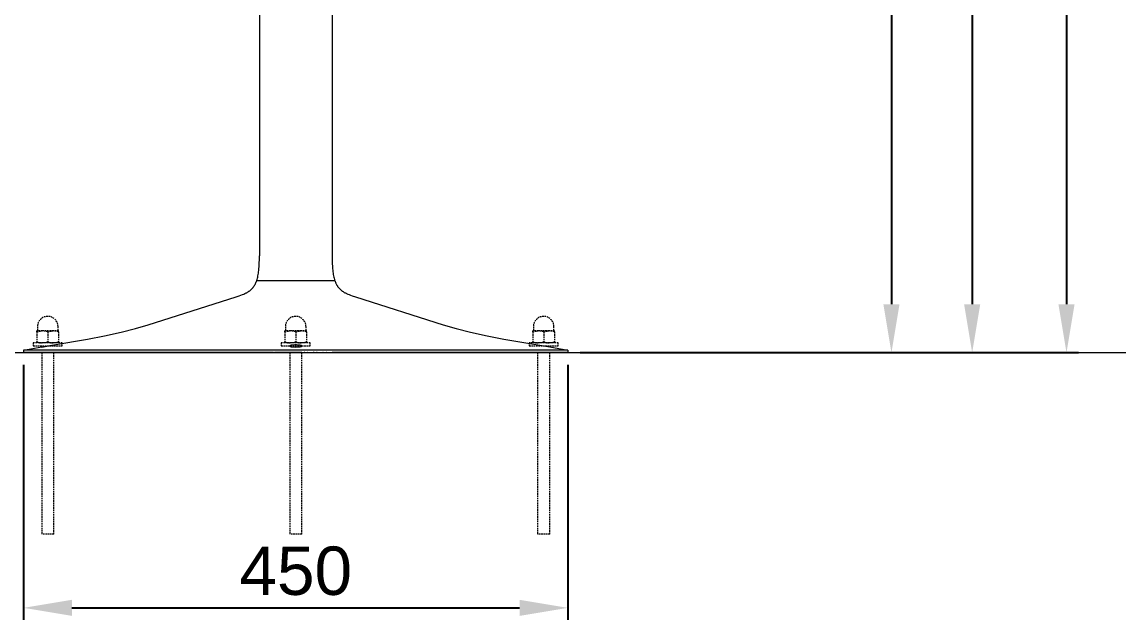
# Model space of a CAD drawing. Header units: millimetres. Extents: x -397 to 2955, y -22 to 2256.
# Drawn here: x 2043 to 2955, y 1170 to 1664 of the extents above; entities that cross this region are included whole.
import ezdxf

# ---------------------------------------------------------------- set-up
doc = ezdxf.new("R2010")
doc.units = ezdxf.units.MM
doc.linetypes.add('HIDDEN', pattern=[1.905, 1.27, -0.635])
for name, color, linetype, lineweight in [('ZANO_R', 7, 'Continuous', 0), ('ZANO_R_przerywana', 7, 'HIDDEN', 0), ('ZANO_W', 1, 'Continuous', 0)]:
    doc.layers.add(name, color=color, linetype=linetype, lineweight=lineweight)
doc.styles.add('Arial', font='arial.ttf')
doc.styles.get("Standard").update_dxf_attribs({"font": 'ARIALUNI.TTF'})
doc.dimstyles.new('pl i ang', dxfattribs={"dimtxt": 50, "dimasz": 50, "dimexe": 1.25, "dimexo": 0.625, "dimgap": 10, "dimtad": 1, "dimtoh": 1, "dimtxsty": 'Standard', "dimcen": 2.5, "dimclrd": 1, "dimclre": 1, "dimclrt": 1, "dimadec": 0, "dimazin": 0, "dimtfac": 1, "dimtmove": 0, "dimatfit": 3, "dimfxl": 1, "dimarcsym": 1})

# ---------------------------------------------------------------- blocks, each defined once
blk = doc.blocks.new('*D392')
at = {"layer": 'ZANO_W', "color": 1, "lineweight": -2}
for p, q in [((2675.17, 2158.68), (2916.35, 2158.68)), ((2906.35, 2118.68), (2906.35, 1430.68)), ((2675.17, 1390.68), (2916.35, 1390.68))]:
    blk.add_line(p, q, dxfattribs=at)
at = {"layer": 'ZANO_W', "color": 1}
for points in [[(2913.01, 2118.68), (2899.68, 2118.68), (2906.35, 2158.68)], [(2899.68, 1430.68), (2913.01, 1430.68), (2906.35, 1390.68)]]:
    blk.add_solid(points, dxfattribs=at)
at = {"layer": 'ZANO_W', "color": 1, "insert": (2875.92, 1774.68), "char_height": 40, "attachment_point": 5, "rotation": 90, "style": 'Arial'}
blk.add_mtext('768', dxfattribs=at)
blk = doc.blocks.new('*D393')
at = {"layer": 'ZANO_W', "color": 1, "lineweight": -2}
for p, q in [((2679.76, 2117.82), (2838.37, 2117.82)), ((2828.37, 2077.82), (2828.37, 1430.68)), ((2504.17, 1390.68), (2838.37, 1390.68))]:
    blk.add_line(p, q, dxfattribs=at)
at = {"layer": 'ZANO_W', "color": 1}
for points in [[(2835.04, 2077.82), (2821.7, 2077.82), (2828.37, 2117.82)], [(2821.7, 1430.68), (2835.04, 1430.68), (2828.37, 1390.68)]]:
    blk.add_solid(points, dxfattribs=at)
at = {"layer": 'ZANO_W', "color": 1, "insert": (2798.29, 1754.25), "char_height": 40, "attachment_point": 5, "rotation": 90, "style": 'Arial'}
blk.add_mtext('727', dxfattribs=at)
blk = doc.blocks.new('*D394')
at = {"layer": 'ZANO_W', "color": 1, "lineweight": -2}
for p, q in [((2654.17, 2095.65), (2771.62, 2095.65)), ((2761.62, 2055.65), (2761.62, 1430.68)), ((2514.17, 1390.68), (2771.62, 1390.68))]:
    blk.add_line(p, q, dxfattribs=at)
at = {"layer": 'ZANO_W', "color": 1}
for points in [[(2768.29, 2055.65), (2754.95, 2055.65), (2761.62, 2095.65)], [(2754.95, 1430.68), (2768.29, 1430.68), (2761.62, 1390.68)]]:
    blk.add_solid(points, dxfattribs=at)
at = {"layer": 'ZANO_W', "color": 1, "insert": (2731.2, 1743.16), "char_height": 40, "attachment_point": 5, "rotation": 90, "style": 'Arial'}
blk.add_mtext('705', dxfattribs=at)
blk = doc.blocks.new('*D403')
at = {"layer": 'ZANO_W', "color": 1, "lineweight": -2}
for p, q in [((2044.17, 1380.68), (2044.17, 1169.6)), ((2494.17, 1380.68), (2494.17, 1169.6)), ((2084.17, 1179.6), (2454.17, 1179.6))]:
    blk.add_line(p, q, dxfattribs=at)
at = {"layer": 'ZANO_W', "color": 1}
for points in [[(2084.17, 1186.27), (2084.17, 1172.94), (2044.17, 1179.6)], [(2454.17, 1172.94), (2454.17, 1186.27), (2494.17, 1179.6)]]:
    blk.add_solid(points, dxfattribs=at)
at = {"layer": 'ZANO_W', "color": 1, "insert": (2269.17, 1210.03), "char_height": 40, "attachment_point": 5, "style": 'Arial'}
blk.add_mtext('450', dxfattribs=at)

msp = doc.modelspace()

# ---------------------------------------------------------------- linework, layer by layer
at = {"layer": 'ZANO_R'}
for p, q in [((2239.17, 2095.65), (2239.17, 1470.68)), ((2299.17, 2095.65), (2299.17, 1470.68)), ((2239.14, 1467.69), (2239.17, 1470.68)), ((2299.17, 1470.68), (2299.2, 1467.69)), ((2238.59, 1458.75), (2238.74, 1460.24)), ((2238.74, 1460.24), (2238.87, 1461.72)), ((2238.87, 1461.72), (2239.04, 1464.7)), ((2239.04, 1464.7), (2239.14, 1467.69)), ((2299.2, 1467.69), (2299.3, 1464.7)), ((2299.3, 1464.7), (2299.48, 1461.72)), ((2299.48, 1461.72), (2299.6, 1460.24)), ((2299.6, 1460.24), (2299.75, 1458.75)), ((2237.03, 1450.74), (2237.18, 1451.24)), ((2237.18, 1451.24), (2237.45, 1452.24)), ((2237.45, 1452.24), (2237.7, 1453.25)), ((2237.7, 1453.25), (2237.91, 1454.26)), ((2237.91, 1454.26), (2238.12, 1455.38)), ((2238.12, 1455.38), (2238.3, 1456.5)), ((2238.3, 1456.5), (2238.46, 1457.62)), ((2238.46, 1457.62), (2238.59, 1458.75)), ((2299.75, 1458.75), (2299.89, 1457.62)), ((2299.89, 1457.62), (2300.04, 1456.5)), ((2300.04, 1456.5), (2300.22, 1455.38)), ((2300.22, 1455.38), (2300.43, 1454.26)), ((2300.43, 1454.26), (2300.64, 1453.25)), ((2300.64, 1453.25), (2300.89, 1452.24)), ((2300.89, 1452.24), (2301.16, 1451.24)), ((2301.16, 1451.24), (2301.32, 1450.74)), ((2230.76, 1441.67), (2231.09, 1441.92)), ((2231.09, 1441.92), (2231.41, 1442.16)), ((2231.41, 1442.16), (2231.72, 1442.42)), ((2231.72, 1442.42), (2232.01, 1442.67)), ((2232.01, 1442.67), (2232.29, 1442.92)), ((2232.29, 1442.92), (2232.57, 1443.18)), ((2232.57, 1443.18), (2232.84, 1443.45)), ((2232.84, 1443.45), (2233.1, 1443.72)), ((2233.1, 1443.72), (2233.36, 1444)), ((2233.36, 1444), (2233.61, 1444.28)), ((2233.61, 1444.28), (2233.85, 1444.57)), ((2233.85, 1444.57), (2234.1, 1444.88)), ((2234.1, 1444.88), (2234.33, 1445.2)), ((2234.33, 1445.2), (2234.56, 1445.52)), ((2234.56, 1445.52), (2234.78, 1445.84)), ((2234.78, 1445.84), (2234.99, 1446.17)), ((2234.99, 1446.17), (2235.19, 1446.51)), ((2235.19, 1446.51), (2235.38, 1446.85)), ((2235.38, 1446.85), (2235.57, 1447.19)), ((2235.57, 1447.19), (2235.76, 1447.56)), ((2235.76, 1447.56), (2235.94, 1447.94)), ((2235.94, 1447.94), (2236.11, 1448.31)), ((2236.11, 1448.31), (2236.28, 1448.7)), ((2236.28, 1448.7), (2236.44, 1449.08)), ((2236.44, 1449.08), (2236.59, 1449.47)), ((2236.59, 1449.47), (2236.87, 1450.25)), ((2236.87, 1450.25), (2237.03, 1450.74)), ((2301.32, 1450.74), (2301.48, 1450.25)), ((2301.48, 1450.25), (2301.76, 1449.47)), ((2301.76, 1449.47), (2301.91, 1449.08)), ((2301.91, 1449.08), (2302.06, 1448.7)), ((2302.06, 1448.7), (2302.23, 1448.31)), ((2302.23, 1448.31), (2302.4, 1447.94)), ((2302.4, 1447.94), (2302.58, 1447.56)), ((2302.58, 1447.56), (2302.77, 1447.19)), ((2302.77, 1447.19), (2302.96, 1446.85)), ((2302.96, 1446.85), (2303.15, 1446.51)), ((2303.15, 1446.51), (2303.36, 1446.17)), ((2303.36, 1446.17), (2303.57, 1445.84)), ((2303.57, 1445.84), (2303.79, 1445.52)), ((2303.79, 1445.52), (2304.01, 1445.2)), ((2304.01, 1445.2), (2304.25, 1444.88)), ((2304.25, 1444.88), (2304.49, 1444.57)), ((2304.49, 1444.57), (2304.73, 1444.28)), ((2304.73, 1444.28), (2304.98, 1444)), ((2304.98, 1444), (2305.24, 1443.72)), ((2305.24, 1443.72), (2305.5, 1443.45)), ((2305.5, 1443.45), (2305.77, 1443.18)), ((2305.77, 1443.18), (2306.05, 1442.92)), ((2306.05, 1442.92), (2306.33, 1442.67)), ((2306.33, 1442.67), (2306.62, 1442.42)), ((2306.62, 1442.42), (2306.94, 1442.16)), ((2306.94, 1442.16), (2307.26, 1441.92)), ((2307.26, 1441.92), (2307.58, 1441.67)), ((2147.21, 1413.65), (2219.82, 1436.74)), ((2219.82, 1436.74), (2222.51, 1437.65)), ((2222.51, 1437.65), (2223.84, 1438.14)), ((2223.84, 1438.14), (2225.16, 1438.67)), ((2225.16, 1438.67), (2226.16, 1439.1)), ((2226.16, 1439.1), (2227.14, 1439.55)), ((2227.14, 1439.55), (2227.63, 1439.79)), ((2227.63, 1439.79), (2228.11, 1440.04)), ((2228.11, 1440.04), (2228.59, 1440.3)), ((2228.59, 1440.3), (2229.06, 1440.57)), ((2229.06, 1440.57), (2229.41, 1440.78)), ((2229.41, 1440.78), (2229.76, 1440.99)), ((2229.76, 1440.99), (2230.1, 1441.21)), ((2230.1, 1441.21), (2230.43, 1441.44)), ((2230.43, 1441.44), (2230.76, 1441.67)), ((2307.58, 1441.67), (2307.91, 1441.44)), ((2307.91, 1441.44), (2308.25, 1441.21)), ((2308.25, 1441.21), (2308.59, 1440.99)), ((2308.59, 1440.99), (2308.93, 1440.78)), ((2308.93, 1440.78), (2309.28, 1440.57)), ((2309.28, 1440.57), (2309.75, 1440.3)), ((2309.75, 1440.3), (2310.23, 1440.04)), ((2310.23, 1440.04), (2310.71, 1439.79)), ((2310.71, 1439.79), (2311.2, 1439.55)), ((2311.2, 1439.55), (2312.19, 1439.1)), ((2312.19, 1439.1), (2313.19, 1438.67)), ((2313.19, 1438.67), (2314.5, 1438.14)), ((2314.5, 1438.14), (2315.83, 1437.65)), ((2315.83, 1437.65), (2318.52, 1436.74)), ((2318.52, 1436.74), (2391.14, 1413.65)), ((2111, 1404.55), (2124.81, 1407.63)), ((2124.81, 1407.63), (2136.67, 1410.68)), ((2136.7, 1410.69), (2147.21, 1413.65)), ((2391.14, 1413.65), (2401.65, 1410.69)), ((2401.68, 1410.68), (2413.53, 1407.63)), ((2413.53, 1407.63), (2427.34, 1404.55)), ((2059.16, 1395.36), (2069.16, 1397.06)), ((2059.17, 1395.37), (2069.17, 1397.06)), ((2069.17, 1397.06), (2097.1, 1401.86)), ((2097.1, 1401.86), (2111, 1404.55)), ((2264.18, 1396.24), (2264.17, 1396.24)), ((2264.17, 1396.24), (2264.17, 1396.23)), ((2264.17, 1396.23), (2264.17, 1396.23)), ((2264.17, 1396.23), (2264.17, 1396.23)), ((2264.17, 1396.23), (2264.17, 1396.23)), ((2264.17, 1396.23), (2264.17, 1396.22)), ((2264.17, 1396.22), (2264.17, 1396.22)), ((2264.17, 1396.22), (2264.17, 1396.22)), ((2264.17, 1396.22), (2264.17, 1396.22)), ((2264.17, 1396.22), (2264.17, 1396.21)), ((2264.17, 1396.21), (2264.17, 1396.21)), ((2264.17, 1396.21), (2264.17, 1396.21)), ((2264.17, 1396.21), (2264.17, 1396.21)), ((2264.17, 1396.21), (2264.17, 1396.2)), ((2264.17, 1396.2), (2264.17, 1396.2)), ((2264.17, 1396.2), (2264.17, 1396.2)), ((2264.17, 1396.2), (2264.17, 1396.2)), ((2264.17, 1396.2), (2264.17, 1396.19)), ((2264.19, 1396.27), (2264.18, 1396.26)), ((2264.18, 1396.26), (2264.18, 1396.26)), ((2264.18, 1396.26), (2264.18, 1396.25)), ((2264.18, 1396.25), (2264.18, 1396.25)), ((2264.18, 1396.25), (2264.18, 1396.24)), ((2264.2, 1396.29), (2264.19, 1396.28)), ((2264.19, 1396.28), (2264.19, 1396.28)), ((2264.19, 1396.28), (2264.19, 1396.27)), ((2264.19, 1396.27), (2264.19, 1396.27)), ((2264.21, 1396.3), (2264.2, 1396.3)), ((2264.2, 1396.3), (2264.2, 1396.29)), ((2264.2, 1396.29), (2264.2, 1396.29)), ((2264.22, 1396.32), (2264.21, 1396.31)), ((2264.21, 1396.31), (2264.21, 1396.31)), ((2264.21, 1396.31), (2264.21, 1396.3)), ((2264.23, 1396.33), (2264.22, 1396.32)), ((2264.22, 1396.32), (2264.22, 1396.32)), ((2264.24, 1396.35), (2264.23, 1396.34)), ((2264.23, 1396.34), (2264.23, 1396.33)), ((2264.23, 1396.33), (2264.23, 1396.33)), ((2264.25, 1396.36), (2264.24, 1396.35)), ((2264.24, 1396.35), (2264.24, 1396.35)), ((2264.26, 1396.36), (2264.25, 1396.36)), ((2264.27, 1396.37), (2264.26, 1396.36)), ((2264.28, 1396.38), (2264.27, 1396.37)), ((2264.29, 1396.39), (2264.28, 1396.38)), ((2264.31, 1396.4), (2264.29, 1396.39)), ((2264.32, 1396.41), (2264.31, 1396.4)), ((2264.33, 1396.42), (2264.32, 1396.41)), ((2264.35, 1396.43), (2264.33, 1396.42)), ((2264.37, 1396.44), (2264.35, 1396.43)), ((2264.38, 1396.45), (2264.37, 1396.44)), ((2264.4, 1396.46), (2264.38, 1396.45)), ((2264.42, 1396.47), (2264.4, 1396.46)), ((2264.46, 1396.49), (2264.42, 1396.47)), ((2264.5, 1396.51), (2264.46, 1396.49)), ((2264.55, 1396.53), (2264.5, 1396.51)), ((2264.59, 1396.55), (2264.55, 1396.53)), ((2264.64, 1396.57), (2264.59, 1396.55)), ((2264.7, 1396.58), (2264.64, 1396.57)), ((2264.75, 1396.6), (2264.7, 1396.58)), ((2264.87, 1396.64), (2264.75, 1396.6)), ((2265, 1396.67), (2264.87, 1396.64)), ((2265.14, 1396.71), (2265, 1396.67)), ((2265.29, 1396.74), (2265.14, 1396.71)), ((2265.45, 1396.77), (2265.29, 1396.74)), ((2265.62, 1396.8), (2265.45, 1396.77)), ((2266.33, 1396.9), (2265.62, 1396.8)), ((2267.04, 1396.97), (2266.33, 1396.9)), ((2267.75, 1397.02), (2267.04, 1396.97)), ((2268.46, 1397.05), (2267.75, 1397.02)), ((2269.17, 1397.06), (2268.46, 1397.05)), ((2269.88, 1397.05), (2269.17, 1397.06)), ((2270.6, 1397.02), (2269.88, 1397.05)), ((2271.31, 1396.97), (2270.6, 1397.02)), ((2272.02, 1396.9), (2271.31, 1396.97)), ((2272.72, 1396.8), (2272.02, 1396.9)), ((2272.89, 1396.77), (2272.72, 1396.8)), ((2273.05, 1396.74), (2272.89, 1396.77)), ((2273.2, 1396.71), (2273.05, 1396.74)), ((2273.34, 1396.67), (2273.2, 1396.71)), ((2273.47, 1396.64), (2273.34, 1396.67)), ((2273.59, 1396.6), (2273.47, 1396.64)), ((2273.65, 1396.58), (2273.59, 1396.6)), ((2273.7, 1396.57), (2273.65, 1396.58)), ((2273.75, 1396.55), (2273.7, 1396.57)), ((2273.8, 1396.53), (2273.75, 1396.55)), ((2273.84, 1396.51), (2273.8, 1396.53)), ((2273.88, 1396.49), (2273.84, 1396.51)), ((2273.92, 1396.47), (2273.88, 1396.49)), ((2273.94, 1396.46), (2273.92, 1396.47)), ((2273.96, 1396.45), (2273.94, 1396.46)), ((2273.98, 1396.44), (2273.96, 1396.45)), ((2273.99, 1396.43), (2273.98, 1396.44)), ((2274.01, 1396.42), (2273.99, 1396.43)), ((2274.02, 1396.41), (2274.01, 1396.42)), ((2274.04, 1396.4), (2274.02, 1396.41)), ((2274.05, 1396.39), (2274.04, 1396.4)), ((2274.06, 1396.38), (2274.05, 1396.39)), ((2274.08, 1396.37), (2274.06, 1396.38)), ((2274.09, 1396.36), (2274.08, 1396.37)), ((2274.1, 1396.35), (2274.09, 1396.36)), ((2274.09, 1396.36), (2274.09, 1396.36)), ((2274.11, 1396.34), (2274.1, 1396.35)), ((2274.1, 1396.35), (2274.1, 1396.35)), ((2274.11, 1396.33), (2274.11, 1396.34)), ((2274.12, 1396.33), (2274.11, 1396.33)), ((2274.12, 1396.32), (2274.12, 1396.33)), ((2274.13, 1396.32), (2274.12, 1396.32)), ((2274.13, 1396.31), (2274.13, 1396.32)), ((2274.14, 1396.3), (2274.13, 1396.31)), ((2274.13, 1396.31), (2274.13, 1396.31)), ((2274.14, 1396.29), (2274.14, 1396.3)), ((2274.14, 1396.3), (2274.14, 1396.3)), ((2274.15, 1396.29), (2274.14, 1396.29)), ((2274.15, 1396.28), (2274.15, 1396.29)), ((2274.16, 1396.27), (2274.15, 1396.28)), ((2274.15, 1396.28), (2274.15, 1396.28)), ((2274.16, 1396.26), (2274.16, 1396.27)), ((2274.16, 1396.27), (2274.16, 1396.27)), ((2274.16, 1396.25), (2274.16, 1396.26)), ((2274.16, 1396.26), (2274.16, 1396.26)), ((2274.17, 1396.25), (2274.16, 1396.25)), ((2274.17, 1396.24), (2274.17, 1396.25)), ((2274.17, 1396.23), (2274.17, 1396.24)), ((2274.17, 1396.24), (2274.17, 1396.24)), ((2274.17, 1396.22), (2274.17, 1396.23)), ((2274.17, 1396.23), (2274.17, 1396.23)), ((2274.17, 1396.23), (2274.17, 1396.23)), ((2274.17, 1396.23), (2274.17, 1396.23)), ((2274.17, 1396.21), (2274.17, 1396.22)), ((2274.17, 1396.22), (2274.17, 1396.22)), ((2274.17, 1396.22), (2274.17, 1396.22)), ((2274.17, 1396.22), (2274.17, 1396.22)), ((2274.17, 1396.2), (2274.17, 1396.21)), ((2274.17, 1396.21), (2274.17, 1396.21)), ((2274.17, 1396.21), (2274.17, 1396.21)), ((2274.17, 1396.21), (2274.17, 1396.21)), ((2274.17, 1396.19), (2274.17, 1396.2)), ((2274.17, 1396.2), (2274.17, 1396.2)), ((2274.17, 1396.2), (2274.17, 1396.2)), ((2274.17, 1396.2), (2274.17, 1396.2)), ((2427.34, 1404.55), (2441.24, 1401.86)), ((2441.24, 1401.86), (2469.17, 1397.06)), ((2469.17, 1397.06), (2479.17, 1395.37)), ((2044.17, 1392.68), (2044.17, 1390.68)), ((2494.17, 1392.68), (2044.17, 1392.68)), ((2250.87, 1390.68), (2044.17, 1390.68)), ((2044.18, 1392.68), (2059.17, 1395.37)), ((2250.87, 1390.68), (2251.49, 1390.68)), ((2274.17, 1390.68), (2251.49, 1390.68)), ((2264.17, 1396.19), (2264.17, 1396.19)), ((2264.17, 1396.19), (2264.17, 1396.19)), ((2264.17, 1396.19), (2264.17, 1396.19)), ((2264.17, 1396.19), (2264.17, 1396.18)), ((2264.17, 1396.18), (2264.17, 1396.18)), ((2264.17, 1396.18), (2264.17, 1396.18)), ((2264.17, 1396.18), (2264.17, 1396.17)), ((2264.17, 1396.17), (2264.18, 1396.17)), ((2264.18, 1396.17), (2264.18, 1396.16)), ((2264.18, 1396.16), (2264.18, 1396.16)), ((2264.18, 1396.16), (2264.18, 1396.15)), ((2264.18, 1396.15), (2264.18, 1396.15)), ((2264.18, 1396.15), (2264.19, 1396.14)), ((2264.19, 1396.14), (2264.19, 1396.14)), ((2264.19, 1396.14), (2264.19, 1396.13)), ((2264.19, 1396.13), (2264.19, 1396.13)), ((2264.19, 1396.13), (2264.2, 1396.12)), ((2264.2, 1396.12), (2264.2, 1396.12)), ((2264.2, 1396.12), (2264.2, 1396.11)), ((2264.2, 1396.11), (2264.21, 1396.11)), ((2264.21, 1396.11), (2264.21, 1396.1)), ((2264.21, 1396.1), (2264.21, 1396.1)), ((2264.21, 1396.1), (2264.22, 1396.09)), ((2264.22, 1396.09), (2264.22, 1396.09)), ((2264.22, 1396.09), (2264.23, 1396.08)), ((2264.23, 1396.08), (2264.23, 1396.08)), ((2264.23, 1396.08), (2264.23, 1396.07)), ((2264.23, 1396.07), (2264.24, 1396.07)), ((2264.24, 1396.07), (2264.24, 1396.06)), ((2264.24, 1396.06), (2264.25, 1396.06)), ((2264.25, 1396.06), (2264.26, 1396.05)), ((2264.26, 1396.05), (2264.27, 1396.04)), ((2264.27, 1396.04), (2264.28, 1396.03)), ((2264.28, 1396.03), (2264.29, 1396.02)), ((2264.29, 1396.02), (2264.31, 1396.01)), ((2264.31, 1396.01), (2264.32, 1396)), ((2264.32, 1396), (2264.33, 1395.99)), ((2264.33, 1395.99), (2264.35, 1395.98)), ((2264.35, 1395.98), (2264.37, 1395.97)), ((2264.37, 1395.97), (2264.38, 1395.96)), ((2264.38, 1395.96), (2264.4, 1395.95)), ((2264.4, 1395.95), (2264.42, 1395.94)), ((2264.42, 1395.94), (2264.46, 1395.92)), ((2264.46, 1395.92), (2264.5, 1395.9)), ((2264.5, 1395.9), (2264.55, 1395.89)), ((2264.55, 1395.89), (2264.59, 1395.87)), ((2264.59, 1395.87), (2264.64, 1395.85)), ((2264.64, 1395.85), (2264.7, 1395.83)), ((2264.7, 1395.83), (2264.75, 1395.81)), ((2264.75, 1395.81), (2264.87, 1395.78)), ((2264.87, 1395.78), (2265, 1395.74)), ((2265, 1395.74), (2265.14, 1395.71)), ((2265.14, 1395.71), (2265.29, 1395.67)), ((2265.29, 1395.67), (2265.45, 1395.64)), ((2265.45, 1395.64), (2265.62, 1395.61)), ((2265.62, 1395.61), (2266.33, 1395.52)), ((2266.33, 1395.52), (2267.04, 1395.45)), ((2267.04, 1395.45), (2267.75, 1395.4)), ((2267.75, 1395.4), (2268.46, 1395.37)), ((2268.46, 1395.37), (2269.17, 1395.36)), ((2269.17, 1395.36), (2269.88, 1395.37)), ((2269.88, 1395.37), (2270.6, 1395.4)), ((2270.6, 1395.4), (2271.31, 1395.45)), ((2271.31, 1395.45), (2272.02, 1395.52)), ((2272.02, 1395.52), (2272.72, 1395.61)), ((2272.72, 1395.61), (2272.89, 1395.64)), ((2272.89, 1395.64), (2273.05, 1395.67)), ((2273.05, 1395.67), (2273.2, 1395.71)), ((2273.2, 1395.71), (2273.34, 1395.74)), ((2273.34, 1395.74), (2273.47, 1395.78)), ((2273.47, 1395.78), (2273.59, 1395.81)), ((2273.59, 1395.81), (2273.65, 1395.83)), ((2273.65, 1395.83), (2273.7, 1395.85)), ((2273.7, 1395.85), (2273.75, 1395.87)), ((2273.75, 1395.87), (2273.8, 1395.89)), ((2273.8, 1395.89), (2273.84, 1395.9)), ((2273.84, 1395.9), (2273.88, 1395.92)), ((2273.88, 1395.92), (2273.92, 1395.94)), ((2273.92, 1395.94), (2273.94, 1395.95)), ((2273.94, 1395.95), (2273.96, 1395.96)), ((2273.96, 1395.96), (2273.98, 1395.97)), ((2273.98, 1395.97), (2273.99, 1395.98)), ((2273.99, 1395.98), (2274.01, 1395.99)), ((2274.01, 1395.99), (2274.02, 1396)), ((2274.02, 1396), (2274.04, 1396.01)), ((2274.04, 1396.01), (2274.05, 1396.02)), ((2274.05, 1396.02), (2274.06, 1396.03)), ((2274.06, 1396.03), (2274.08, 1396.04)), ((2274.08, 1396.04), (2274.09, 1396.05)), ((2274.09, 1396.05), (2274.09, 1396.06)), ((2274.09, 1396.06), (2274.1, 1396.06)), ((2274.1, 1396.06), (2274.1, 1396.07)), ((2274.1, 1396.07), (2274.11, 1396.07)), ((2274.11, 1396.07), (2274.11, 1396.08)), ((2274.11, 1396.08), (2274.12, 1396.08)), ((2274.12, 1396.08), (2274.12, 1396.09)), ((2274.12, 1396.09), (2274.13, 1396.09)), ((2274.13, 1396.1), (2274.14, 1396.11)), ((2274.13, 1396.09), (2274.13, 1396.1)), ((2274.13, 1396.1), (2274.13, 1396.1)), ((2274.14, 1396.11), (2274.14, 1396.12)), ((2274.14, 1396.12), (2274.15, 1396.12)), ((2274.14, 1396.11), (2274.14, 1396.11)), ((2274.15, 1396.13), (2274.16, 1396.14)), ((2274.15, 1396.12), (2274.15, 1396.13)), ((2274.15, 1396.13), (2274.15, 1396.13)), ((2274.16, 1396.15), (2274.16, 1396.16)), ((2274.16, 1396.16), (2274.17, 1396.16)), ((2274.16, 1396.14), (2274.16, 1396.15)), ((2274.16, 1396.15), (2274.16, 1396.15)), ((2274.16, 1396.14), (2274.16, 1396.14)), ((2274.17, 1396.18), (2274.17, 1396.19)), ((2274.17, 1396.19), (2274.17, 1396.19)), ((2274.17, 1396.19), (2274.17, 1396.19)), ((2274.17, 1396.19), (2274.17, 1396.19)), ((2274.17, 1396.17), (2274.17, 1396.18)), ((2274.17, 1396.18), (2274.17, 1396.18)), ((2274.17, 1396.18), (2274.17, 1396.18)), ((2274.17, 1396.16), (2274.17, 1396.17)), ((2274.17, 1396.17), (2274.17, 1396.17)), ((2274.17, 1390.68), (2276.03, 1390.68)), ((2276.68, 1390.68), (2276.03, 1390.68)), ((2276.68, 1390.68), (2278.82, 1390.68)), ((2279.2, 1390.68), (2278.82, 1390.68)), ((2279.2, 1390.68), (2281.59, 1390.68)), ((2281.74, 1390.68), (2281.59, 1390.68)), ((2281.74, 1390.68), (2283.62, 1390.68)), ((2284.28, 1390.68), (2283.62, 1390.68)), ((2284.28, 1390.68), (2286.23, 1390.68)), ((2286.83, 1390.68), (2286.23, 1390.68)), ((2286.83, 1390.68), (2289.26, 1390.68)), ((2289.39, 1390.68), (2289.26, 1390.68)), ((2289.39, 1390.68), (2291.45, 1390.68)), ((2291.96, 1390.68), (2291.45, 1390.68)), ((2291.96, 1390.68), (2294.28, 1390.68)), ((2294.53, 1390.68), (2294.28, 1390.68)), ((2294.53, 1390.68), (2297.07, 1390.68)), ((2297.11, 1390.68), (2297.07, 1390.68)), ((2297.11, 1390.68), (2299.17, 1390.68)), ((2494.17, 1390.68), (2299.17, 1390.68)), ((2479.17, 1395.37), (2494.16, 1392.68)), ((2494.17, 1392.68), (2494.17, 1390.68))]:
    msp.add_line(p, q, dxfattribs=at)
for points in [[(2236.88, 1450.26), (2301.48, 1450.26)], [(-396.51, 1390.68), (2955.47, 1390.68)]]:
    msp.add_lwpolyline(points, dxfattribs=at)
at = {"layer": 'ZANO_R_przerywana'}
for p, q in [((2055.14, 1407.9), (2055.14, 1408.71)), ((2059.64, 1408.71), (2055.14, 1408.71)), ((2055.14, 1407.9), (2055.14, 1399.51)), ((2055.64, 1412.21), (2055.64, 1408.96)), ((2068.64, 1408.71), (2059.64, 1408.71)), ((2064.14, 1407.9), (2064.14, 1399.51)), ((2073.14, 1408.71), (2068.64, 1408.71)), ((2072.64, 1408.96), (2072.64, 1412.21)), ((2073.14, 1407.9), (2073.14, 1408.71)), ((2073.14, 1407.9), (2073.14, 1399.51)), ((2260.14, 1407.9), (2260.14, 1408.71)), ((2264.64, 1408.71), (2260.14, 1408.71)), ((2260.14, 1407.9), (2260.14, 1399.51)), ((2260.64, 1412.21), (2260.64, 1408.96)), ((2273.64, 1408.71), (2264.64, 1408.71)), ((2269.14, 1407.9), (2269.14, 1399.51)), ((2278.14, 1408.71), (2273.64, 1408.71)), ((2277.64, 1408.96), (2277.64, 1412.21)), ((2278.14, 1407.9), (2278.14, 1408.71)), ((2278.14, 1407.9), (2278.14, 1399.51)), ((2465.14, 1407.9), (2465.14, 1408.71)), ((2469.64, 1408.71), (2465.14, 1408.71)), ((2465.14, 1407.9), (2465.14, 1399.51)), ((2465.64, 1412.21), (2465.64, 1408.96)), ((2478.64, 1408.71), (2469.64, 1408.71)), ((2474.14, 1407.9), (2474.14, 1399.51)), ((2483.14, 1408.71), (2478.64, 1408.71)), ((2482.64, 1408.96), (2482.64, 1412.21)), ((2483.14, 1407.9), (2483.14, 1408.71)), ((2483.14, 1407.9), (2483.14, 1399.51)), ((2052.14, 1398.71), (2052.14, 1396.21)), ((2076.14, 1398.71), (2052.14, 1398.71)), ((2055.14, 1398.71), (2055.14, 1399.51)), ((2073.14, 1398.71), (2073.14, 1399.51)), ((2076.14, 1396.21), (2076.14, 1398.71)), ((2257.14, 1398.71), (2257.14, 1396.21)), ((2281.14, 1398.71), (2257.14, 1398.71)), ((2260.14, 1398.71), (2260.14, 1399.51)), ((2278.14, 1398.71), (2278.14, 1399.51)), ((2281.14, 1396.21), (2281.14, 1398.71)), ((2462.14, 1398.71), (2462.14, 1396.21)), ((2486.14, 1398.71), (2462.14, 1398.71)), ((2465.14, 1398.71), (2465.14, 1399.51)), ((2483.14, 1398.71), (2483.14, 1399.51)), ((2486.14, 1396.21), (2486.14, 1398.71)), ((2059.14, 1390.68), (2059.14, 1240.68)), ((2069.14, 1240.68), (2069.14, 1390.68)), ((2264.14, 1390.68), (2264.14, 1240.68)), ((2274.14, 1240.68), (2274.14, 1390.68)), ((2469.14, 1390.68), (2469.14, 1240.68)), ((2479.14, 1240.68), (2479.14, 1390.68)), ((2069.14, 1240.68), (2059.14, 1240.68)), ((2274.14, 1240.68), (2264.14, 1240.68)), ((2479.14, 1240.68), (2469.14, 1240.68))]:
    msp.add_line(p, q, dxfattribs=at)
at = {"layer": 'ZANO_R_przerywana', "flags": 128}
for points in [[(2055.14, 1407.9), (2057.34, 1408.49), (2059.64, 1408.71)], [(2064.14, 1407.9), (2066.34, 1408.49), (2068.64, 1408.71)], [(2260.14, 1407.9), (2262.34, 1408.49), (2264.64, 1408.71)], [(2269.14, 1407.9), (2271.34, 1408.49), (2273.64, 1408.71)], [(2465.14, 1407.9), (2467.34, 1408.49), (2469.64, 1408.71)], [(2474.14, 1407.9), (2476.34, 1408.49), (2478.64, 1408.71)], [(2064.14, 1399.51), (2061.93, 1398.93), (2059.64, 1398.71)], [(2073.14, 1399.51), (2070.93, 1398.93), (2068.64, 1398.71)], [(2269.14, 1399.51), (2266.93, 1398.93), (2264.64, 1398.71)], [(2278.14, 1399.51), (2275.93, 1398.93), (2273.64, 1398.71)], [(2474.14, 1399.51), (2471.93, 1398.93), (2469.64, 1398.71)], [(2483.14, 1399.51), (2480.93, 1398.93), (2478.64, 1398.71)]]:
    msp.add_lwpolyline(points, dxfattribs=at)
at = {"layer": 'ZANO_R_przerywana'}
for points in [[(2052.14, 1396.21), (2076.14, 1396.21)], [(2257.14, 1396.21), (2281.14, 1396.21)], [(2462.14, 1396.21), (2486.14, 1396.21)], [(2059.14, 1390.68), (2069.14, 1390.68)], [(2264.14, 1390.68), (2274.14, 1390.68)], [(2469.14, 1390.68), (2479.14, 1390.68)]]:
    msp.add_lwpolyline(points, dxfattribs=at)
for centre, radius, start, end in [((2064.14, 1412.21), 8.5, 0, 180), ((2269.14, 1412.21), 8.5, 0, 180), ((2474.14, 1412.21), 8.5, 0, 180), ((2055.39, 1408.96), 0.25, 270, 0), ((2059.52, 1395.06), 13.64, 70.22691, 89.51668), ((2068.52, 1395.06), 13.64, 70.22693, 89.51666), ((2072.89, 1408.96), 0.25, 180, 270), ((2260.39, 1408.96), 0.25, 270, 0), ((2264.52, 1395.06), 13.64, 70.22691, 89.51668), ((2273.52, 1395.06), 13.64, 70.22693, 89.51666), ((2277.89, 1408.96), 0.25, 180, 270), ((2465.39, 1408.96), 0.25, 270, 0), ((2469.52, 1395.06), 13.64, 70.22691, 89.51668), ((2478.52, 1395.06), 13.64, 70.22693, 89.51666), ((2482.89, 1408.96), 0.25, 180, 270), ((2059.75, 1412.35), 13.64, 250.22787, 269.51642), ((2068.75, 1412.35), 13.64, 250.22793, 269.5164), ((2264.75, 1412.35), 13.64, 250.22787, 269.51642), ((2273.75, 1412.35), 13.64, 250.22793, 269.5164), ((2469.75, 1412.35), 13.64, 250.22787, 269.51642), ((2478.75, 1412.35), 13.64, 250.22793, 269.5164)]:
    msp.add_arc(centre, radius, start, end, dxfattribs=at)

# ---------------------------------------------------------------- dimensions: what is measured, and where the dimension line sits
at = {"layer": 'ZANO_W'}
for base, p1, p2, picture, middle in [((2906.35, 1390.68), (2665.17, 2158.68), (2665.17, 1390.68), '*D392', (2875.92, 1774.68)), ((2828.37, 1390.68), (2669.76, 2117.82), (2494.17, 1390.68), '*D393', (2798.29, 1754.25)), ((2761.62, 1390.68), (2644.17, 2095.65), (2504.17, 1390.68), '*D394', (2731.2, 1743.16))]:
    dim = msp.add_linear_dim(base=base, p1=p1, p2=p2, angle=90, dimstyle='pl i ang', override={"dimtxt": 40, "dimasz": 40, "dimexe": 10, "dimexo": 10, "dimtoh": 0, "dimdec": 0, "dimtxsty": 'Arial', "dimtdec": 0, "dimtmove": 1}, dxfattribs=at)
    dim.commit()
    dim.dimension.update_dxf_attribs({"geometry": picture, "text_midpoint": middle})
dim = msp.add_linear_dim(base=(2494.17, 1179.6), p1=(2044.17, 1390.68), p2=(2494.17, 1390.68), dimstyle='pl i ang', override={"dimtxt": 40, "dimasz": 40, "dimexe": 10, "dimexo": 10, "dimtoh": 0, "dimdec": 0, "dimtxsty": 'Arial', "dimtdec": 0, "dimtmove": 1}, dxfattribs=at)
dim.commit()
dim.dimension.update_dxf_attribs({"geometry": '*D403', "text_midpoint": (2269.17, 1210.03)})

doc.saveas('drawing.dxf')
